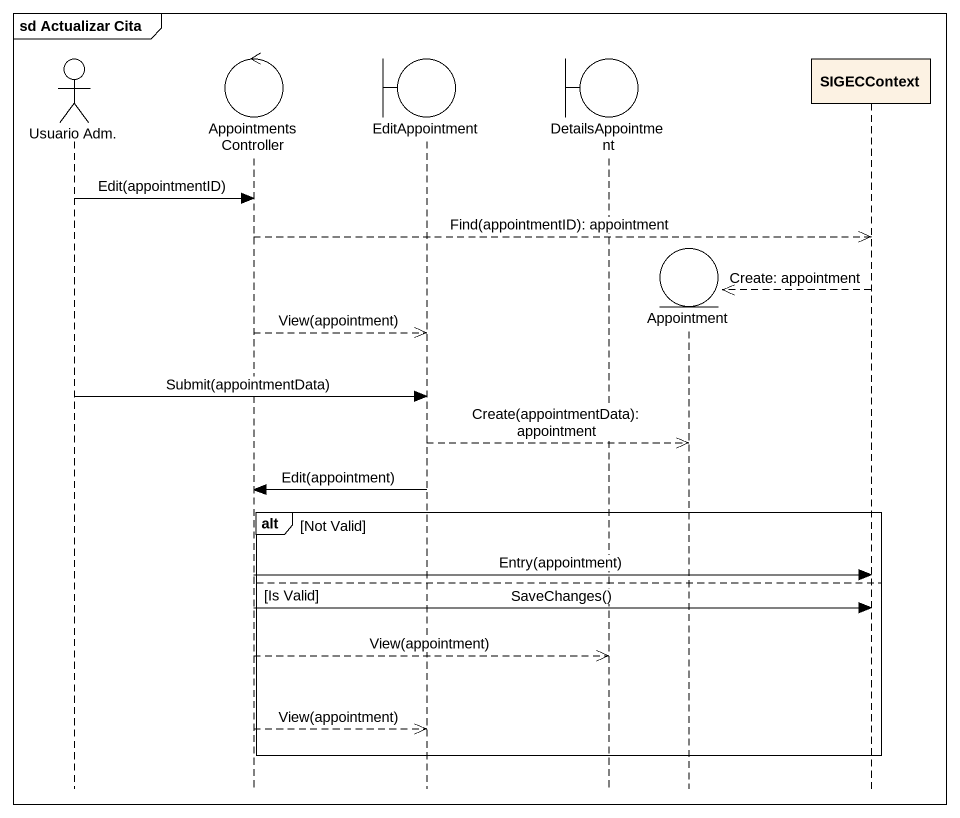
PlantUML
@startuml
mainframe sd Actualizar Cita
hide footbox
actor "Usuario Adm." as Usuario_Adm
control AppointmentsController
boundary EditAppointment
boundary DetailsAppointment
entity Appointment
participant SIGECContext

Usuario_Adm -> AppointmentsController : Edit(appointmentID)
AppointmentsController -->> SIGECContext : Find(appointmentID): appointment
SIGECContext -->> Appointment ** : Create: appointment
AppointmentsController -->> EditAppointment : View(appointment)
Usuario_Adm -> EditAppointment : Submit(appointmentData)
EditAppointment -->> Appointment : Create(appointmentData): appointment
EditAppointment -> AppointmentsController : Edit(appointment)
alt Not Valid
  AppointmentsController -> SIGECContext : Entry(appointment)
else Is Valid
  AppointmentsController -> SIGECContext : SaveChanges()
  AppointmentsController -->> DetailsAppointment : View(appointment)
  AppointmentsController -->> EditAppointment : View(appointment)
end
@enduml
